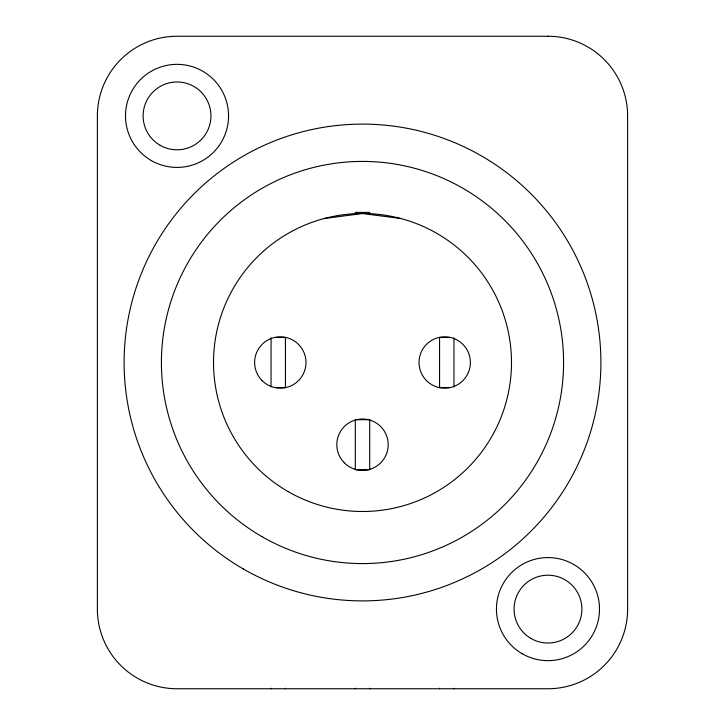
<?xml version="1.0" encoding="UTF-8"?>
<svg xmlns="http://www.w3.org/2000/svg" width="725" height="725" viewBox="0 0 725 725"><rect width="100%" height="100%" fill="white"/><g stroke="black" fill="none" stroke-linecap="round" stroke-linejoin="round"><path stroke-width="1.09" d="M323.939 218.578L362.5 213.503L401.061 218.578M275.473 337.487L285.433 337.487L285.433 387.513L275.473 387.513M449.527 337.487L439.567 337.487L439.567 387.513L449.527 387.513M453.95 337.841L453.95 386.788M453.95 688.224L453.95 688.75M439.567 688.224L439.567 688.75M369.696 214.645L369.696 212.398L355.304 212.398L355.304 214.645M369.696 688.224L369.696 688.75M355.304 688.224L355.304 688.75M285.433 688.224L285.433 688.75M271.05 337.841L271.05 386.788M271.05 688.224L271.05 688.75M547.973 36.25L177.027 36.25A79.632 79.632 0 0 0 97.386 115.882L97.386 609.118A79.632 79.632 0 0 0 177.027 688.75L547.973 688.75A79.632 79.632 0 0 0 627.614 609.118L627.614 115.882A79.632 79.632 0 0 0 547.973 36.25M369.696 419.693L355.304 419.693L355.304 469.718L369.696 469.718L369.696 419.693M426.536 380.661A25.692 25.692 0 0 0 469.519 369.152A25.692 25.692 0 0 0 438.054 337.687A25.692 25.692 0 0 0 426.536 380.661M288.006 491.532A148.997 148.997 0 0 0 511.497 362.5A148.997 148.997 0 0 0 288.006 233.468A148.997 148.997 0 0 0 288.006 491.532M261.961 536.645A201.079 201.079 0 0 0 563.579 362.5A201.079 201.079 0 0 0 261.961 188.355A201.079 201.079 0 0 0 261.961 536.645M344.339 462.867A25.692 25.692 0 0 0 387.313 451.358A25.692 25.692 0 0 0 355.848 419.893A25.692 25.692 0 0 0 344.339 462.867M262.133 380.661A25.692 25.692 0 0 0 305.107 369.152A25.692 25.692 0 0 0 273.642 337.687A25.692 25.692 0 0 0 262.133 380.661M243.301 568.953A238.398 238.398 0 0 0 600.898 362.5A238.398 238.398 0 0 0 243.301 156.047A238.398 238.398 0 0 0 243.301 568.953M160.071 145.254A33.912 33.912 0 0 0 210.939 115.882A33.912 33.912 0 0 0 160.071 86.52A33.912 33.912 0 0 0 160.071 145.254M531.017 638.48A33.912 33.912 0 0 0 581.885 609.118A33.912 33.912 0 0 0 531.017 579.746A33.912 33.912 0 0 0 531.017 638.48M151.262 160.515A51.529 51.529 0 0 0 228.556 115.882A51.529 51.529 0 0 0 151.262 71.258A51.529 51.529 0 0 0 151.262 160.515M522.208 653.742A51.529 51.529 0 0 0 599.502 609.118A51.529 51.529 0 0 0 522.208 564.485A51.529 51.529 0 0 0 522.208 653.742"/></g></svg>
